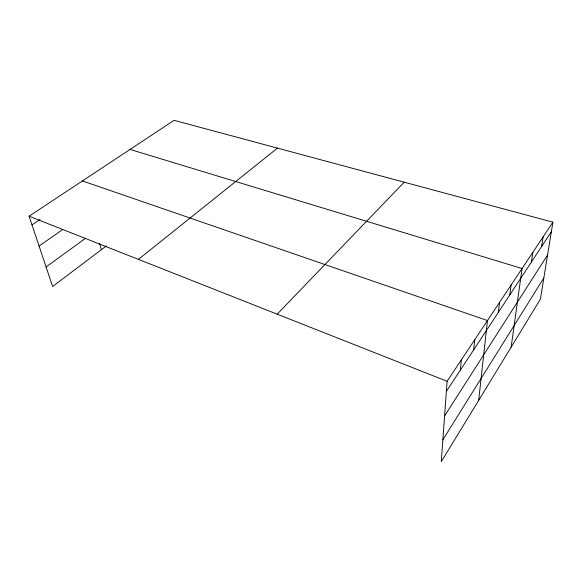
<?xml version="1.0" encoding="UTF-8"?>
<svg xmlns="http://www.w3.org/2000/svg" width="582" height="582" viewBox="0 0 582 582"><rect width="100%" height="100%" fill="white"/><g stroke="black" fill="none" stroke-linecap="round" stroke-linejoin="round"><path stroke-width="0.87" d="M552.9 222.171L447.092 381.275L441.272 461.672L540.409 299.192L552.9 222.171L174.062 120.329L29.1 216.213L52.613 286.504L106.375 245.917M460.413 370.036L461.279 359.945M473.726 349.782L474.723 339.735M478.673 400.372L487.469 320.558L82.433 180.937M498.381 312.287L499.582 302.349M509.817 294.892L511.098 285.027M511.142 347.156L522.069 268.528L130.055 149.436M531.41 262.053L532.843 252.341M541.609 246.535L543.108 236.903M442.858 439.752L543.857 277.92M444.59 415.904L547.575 254.996M446.358 391.402L551.35 231.723M277.17 314.178L404.199 182.195M138.421 259.383L277.469 148.126M46.08 266.985L85.132 238.54M39.081 246.048L62.805 229.432M31.995 224.878L40.034 219.465M29.1 216.213L447.092 381.275M99.668 243.625L101.341 249.722"/></g></svg>
